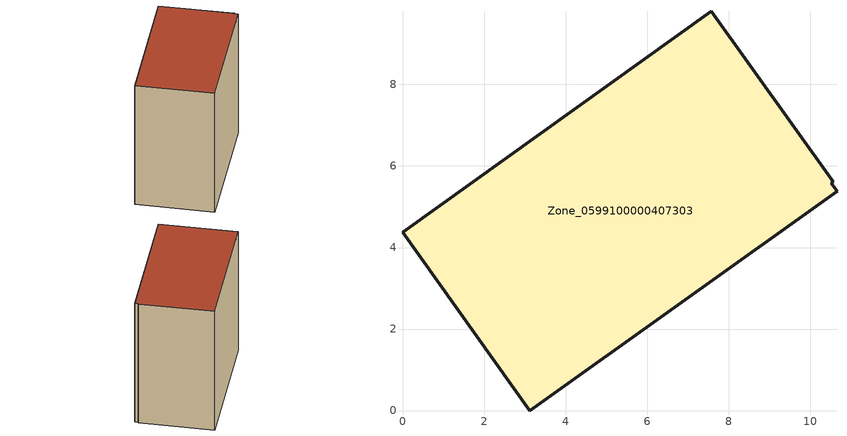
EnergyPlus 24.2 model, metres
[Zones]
Zone_0599100000407303
 floor ground (C_G): 0,4.38 7.57,9.79 10.56,5.61 10.52,5.58 10.66,5.38 3.13,0 z0
 wall outside (C_F): 0,4.38 3.13,0 10.66,5.38 10.52,5.58 10.56,5.61 7.57,9.79 0,4.38 z0:9.62
 roof outside (C_R): 7.57,9.79 0,4.38 3.13,0 10.66,5.38 10.52,5.58 10.56,5.61 z9.62
[BUILDING]
Pand.0599100000407303: North Axis=0; Terrain=City; Loads Convergence Tolerance Value=0.04; Temperature Convergence Tolerance Value=0.4; Solar Distribution=FullExterior; Maximum Number of Warmup Days=25; Minimum Number of Warmup Days=1
[Site:Location]
Rotterdam.The.Hague.AP_ZH_NLD Design_Conditions: Latitude=51.96; Longitude=4.45; Time Zone=1; Elevation=-4.5
[SITE:GROUNDTEMPERATURE:BUILDINGSURFACE]
18, 18, 18, 18, 18, 18, 18, 18, 18, 18, 18, 18
[MATERIAL] Thermal Absorptance=0.9; Solar Absorptance=0.7; Visible Absorptance=0.7
Name | Roughness | Thickness | Conductivity | Density | Specific Heat
G.TI.1992-2005 | MediumSmooth | 0.15 | 0.06 | 540 | 1210
F.TI.1992-2005 | Rough | 0.3 | 0.12 | 1920 | 840
R.TI.1992-2005 | MediumRough | 0.2 | 0.08 | 1500 | 1000
[CONSTRUCTION]
C_G: G.TI.1992-2005
C_F: F.TI.1992-2005
C_R: R.TI.1992-2005
[ZONE]
Zone_0599100000407303: Type=1; Multiplier=1; Ceiling Height=Autocalculate; Volume=Autocalculate; Floor Area=autocalculate; Part of Total Floor Area=Yes
[ZONEINFILTRATION:DESIGNFLOWRATE]
Infil_Zone_0599100000407303: Zone or ZoneList or Space or SpaceList=Zone_0599100000407303; Schedule=AlwaysOn; Design Flow Rate Calculation Method=Flow/Area; Flow Rate per Floor Area=0.0015; Constant Term Coefficient=1; Temperature Term Coefficient=0; Velocity Term Coefficient=0; Velocity Squared Term Coefficient=0
[HVACTEMPLATE:ZONE:IDEALLOADSAIRSYSTEM]
Zone_0599100000407303: Maximum Heating Supply Air Temperature=50; Minimum Cooling Supply Air Temperature=13; Maximum Heating Supply Air Humidity Ratio=0.0156; Minimum Cooling Supply Air Humidity Ratio=0.0077; Heating Limit=NoLimit; Cooling Limit=NoLimit; Dehumidification Control Type=ConstantSensibleHeatRatio; Cooling Sensible Heat Ratio=0.7; Dehumidification Setpoint=60; Humidification Control Type=None; Humidification Setpoint=30; Outdoor Air Method=None; Outdoor Air Flow Rate per Person=0.00944; Outdoor Air Flow Rate per Zone Floor Area=0; Outdoor Air Flow Rate per Zone=0; Demand Controlled Ventilation Type=None; Outdoor Air Economizer Type=NoEconomizer; Heat Recovery Type=None; Sensible Heat Recovery Effectiveness=0.7; Latent Heat Recovery Effectiveness=0.65
[ZONECONTROL:THERMOSTAT]
ThermostatControl_Zone_0599100000407303: Zone or ZoneList=Zone_0599100000407303; Control Type Schedule=DualSetpointControlType; Control 1=Thermostat_Zone_0599100000407303; Temperature Difference Between Cutout And Setpoint=0
[THERMOSTATSETPOINT:DUALSETPOINT]
Thermostat_Zone_0599100000407303: Heating Setpoint Temperature Schedule=HeatingSetpoint_Zone_0599100000407303; Cooling Setpoint Temperature Schedule=CoolingSetpoint_Zone_0599100000407303
[SCHEDULE:COMPACT]
HeatingSetpoint_Zone_0599100000407303: Through: 12/31, For: AllDays, Until: 24:00, 21
CoolingSetpoint_Zone_0599100000407303: Through: 12/31, For: AllDays, Until: 24:00, 24
DualSetpointControlType: Through: 12/31, For: AllDays, Until: 24:00, 4
AlwaysOn: Through: 12/31, For: AllDays, Until: 24:00, 1
